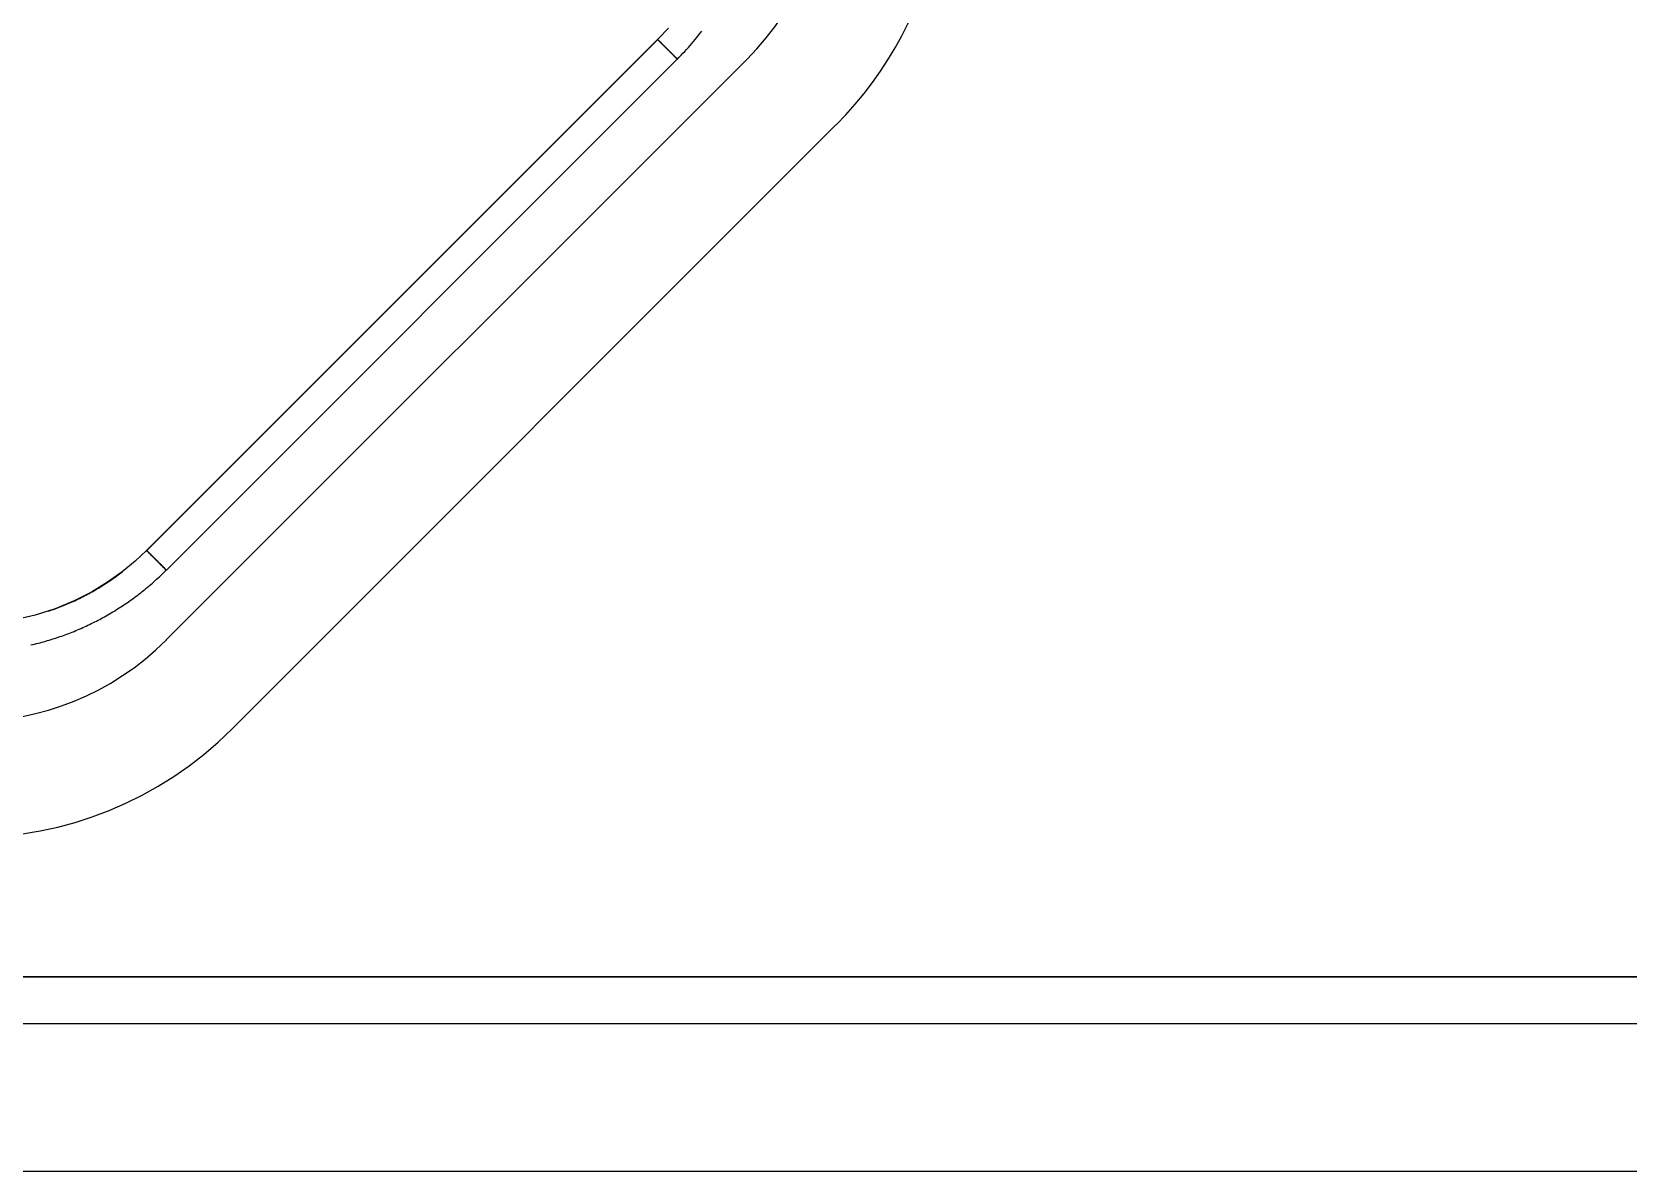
# Paper-space layout 'Sample Network Drawing - A1 Sheet' of a CAD drawing. Extents: x 49 to 806, y 22 to 564.
# Drawn here: x 722.06 to 723.778, y 240.967 to 242.193 of the extents above; entities that cross this region are included whole.
import ezdxf

# ---------------------------------------------------------------- set-up
doc = ezdxf.new("R2010")
doc.units = 0
doc.layers.add('N-EQPM', color=4, linetype='Continuous', lineweight=25)

psp = doc.layouts.new('Sample Network Drawing - A1 Sheet')

# ---------------------------------------------------------------- linework, layer by layer
at = {"layer": 'N-EQPM'}
for p, q in [((722.1837, 241.6352), (722.7337, 242.1852)), ((722.8299, 242.164), (722.2049, 241.539)), ((722.9256, 242.0933), (722.2756, 241.4433)), ((723.8428, 241.1761), (720.1428, 241.1761)), ((719.8928, 241.1261), (724.0928, 241.1261))]:
    psp.add_line(p, q, dxfattribs=at)
at = {"layer": 'N-EQPM', "flags": 128}
for points in [[(722.7452, 242.1974), (722.7338, 242.1853), (722.7344, 242.1846), (722.735, 242.184), (722.7357, 242.1833), (722.7363, 242.1827), (722.737, 242.1821), (722.7376, 242.1814), (722.7382, 242.1808), (722.7388, 242.1802), (722.7394, 242.1795), (722.7401, 242.1789), (722.7407, 242.1783), (722.7413, 242.1777), (722.7418, 242.1771), (722.7425, 242.1766), (722.743, 242.176), (722.7436, 242.1754), (722.7442, 242.1748), (722.7447, 242.1743), (722.7453, 242.1737), (722.7458, 242.1732), (722.7463, 242.1727), (722.7468, 242.1722), (722.7473, 242.1717), (722.7478, 242.1712), (722.7483, 242.1707), (722.7487, 242.1703), (722.7492, 242.1698), (722.7496, 242.1694), (722.75, 242.1689), (722.7504, 242.1686), (722.7508, 242.1682), (722.7512, 242.1678), (722.7516, 242.1674), (722.7519, 242.1671), (722.7522, 242.1668), (722.7525, 242.1665), (722.7528, 242.1662), (722.7531, 242.1659), (722.7533, 242.1656), (722.7536, 242.1654), (722.7538, 242.1652), (722.754, 242.165), (722.7542, 242.1648), (722.7543, 242.1647), (722.7545, 242.1645), (722.7546, 242.1644), (722.7547, 242.1643), (722.7548, 242.1642), (722.7549, 242.1641), (722.7549, 242.1641), (722.7549, 242.164), (722.757, 242.1661), (722.7589, 242.1681), (722.7609, 242.1702), (722.7629, 242.1723), (722.7648, 242.1744), (722.7667, 242.1765), (722.7686, 242.1787), (722.7704, 242.1808), (722.7723, 242.183), (722.7741, 242.1852), (722.7759, 242.1874), (722.7777, 242.1896), (722.7795, 242.1919), (722.7812, 242.1941)], [(722.7334, 242.1852), (722.184, 241.6352)], [(722.2052, 241.6141), (722.7546, 242.164)], [(722.0592, 241.5336), (722.0612, 241.5341), (722.0631, 241.5345), (722.0651, 241.535), (722.0671, 241.5355), (722.069, 241.536), (722.071, 241.5365), (722.073, 241.5371), (722.0749, 241.5376), (722.0769, 241.5382), (722.0788, 241.5388), (722.0808, 241.5394), (722.0827, 241.54), (722.0846, 241.5406), (722.0866, 241.5412), (722.0885, 241.5419), (722.0904, 241.5425), (722.0923, 241.5432), (722.0942, 241.5439), (722.0961, 241.5445), (722.098, 241.5453), (722.0999, 241.546), (722.1018, 241.5467), (722.1037, 241.5475), (722.1056, 241.5482), (722.1075, 241.549), (722.1093, 241.5498), (722.1112, 241.5506), (722.1131, 241.5514), (722.1149, 241.5522), (722.1168, 241.553), (722.1186, 241.5539), (722.1205, 241.5547), (722.1223, 241.5556), (722.1241, 241.5565), (722.1259, 241.5574), (722.1278, 241.5583), (722.1296, 241.5592), (722.1314, 241.5602), (722.1332, 241.5611), (722.1349, 241.562), (722.1367, 241.563), (722.1385, 241.564), (722.1403, 241.565), (722.142, 241.566), (722.1438, 241.567), (722.1455, 241.5681), (722.1473, 241.5691), (722.149, 241.5701), (722.1508, 241.5712), (722.1525, 241.5723), (722.1542, 241.5734), (722.1559, 241.5745), (722.1576, 241.5756), (722.1593, 241.5767), (722.161, 241.5778), (722.1626, 241.579), (722.1643, 241.5801), (722.166, 241.5813), (722.1676, 241.5825), (722.1693, 241.5837), (722.1709, 241.5849), (722.1725, 241.5861), (722.1741, 241.5873), (722.1758, 241.5886), (722.1773, 241.5898), (722.179, 241.5911), (722.1805, 241.5923), (722.1821, 241.5936), (722.1837, 241.5949), (722.1853, 241.5962), (722.1868, 241.5975), (722.1883, 241.5988), (722.1899, 241.6001), (722.1914, 241.6015), (722.1929, 241.6028), (722.1944, 241.6042), (722.1959, 241.6056), (722.1974, 241.607), (722.1989, 241.6084), (722.2003, 241.6098), (722.2018, 241.6112), (722.2033, 241.6126), (722.2047, 241.614), (722.2047, 241.614), (722.2047, 241.6141), (722.2046, 241.6141), (722.2046, 241.6141), (722.2045, 241.6142), (722.2045, 241.6143), (722.2044, 241.6143), (722.2043, 241.6144), (722.2042, 241.6145), (722.2041, 241.6146), (722.204, 241.6147), (722.2039, 241.6148), (722.2038, 241.6149), (722.2036, 241.6151), (722.2035, 241.6152), (722.2033, 241.6154), (722.2032, 241.6156), (722.203, 241.6157), (722.2028, 241.6159), (722.2026, 241.6161), (722.2024, 241.6163), (722.2022, 241.6165), (722.202, 241.6167), (722.2018, 241.6169), (722.2015, 241.6172), (722.2013, 241.6174), (722.2011, 241.6177), (722.2008, 241.6179), (722.2005, 241.6182), (722.2003, 241.6184), (722.2, 241.6187), (722.1997, 241.619), (722.1994, 241.6193), (722.1991, 241.6196), (722.1988, 241.6199), (722.1985, 241.6202), (722.1982, 241.6205), (722.1978, 241.6209), (722.1975, 241.6212), (722.1972, 241.6215), (722.1968, 241.6219), (722.1965, 241.6223), (722.1961, 241.6226), (722.1957, 241.623), (722.1954, 241.6234), (722.195, 241.6237), (722.1946, 241.6241), (722.1942, 241.6245), (722.1938, 241.6249), (722.1934, 241.6253), (722.193, 241.6257), (722.1926, 241.6261), (722.1922, 241.6265), (722.1918, 241.6269), (722.1914, 241.6273), (722.191, 241.6277), (722.1906, 241.6282), (722.1901, 241.6286), (722.1897, 241.629), (722.1893, 241.6294), (722.1888, 241.6299), (722.1884, 241.6303), (722.188, 241.6308), (722.1875, 241.6312), (722.1871, 241.6317), (722.1866, 241.6321), (722.1862, 241.6325), (722.1857, 241.633), (722.1853, 241.6334), (722.1849, 241.6339), (722.1844, 241.6343), (722.184, 241.6348), (722.1835, 241.6352), (722.1712, 241.6236), (722.1573, 241.6122), (722.1417, 241.6011), (722.1245, 241.5905), (722.1057, 241.581), (722.0853, 241.5725), (722.0636, 241.5656), (722.0405, 241.5604)], [(722.078, 241.57), (722.0798, 241.5706), (722.0816, 241.5712), (722.0834, 241.5719), (722.0852, 241.5725), (722.087, 241.5732), (722.0888, 241.5738), (722.0906, 241.5745), (722.0923, 241.5752), (722.0941, 241.5759), (722.0959, 241.5766), (722.0976, 241.5774), (722.0994, 241.5781), (722.1011, 241.5789), (722.1029, 241.5797), (722.1046, 241.5804), (722.1063, 241.5812), (722.1081, 241.5821), (722.1098, 241.5829), (722.1115, 241.5837), (722.1132, 241.5846), (722.1149, 241.5854), (722.1166, 241.5863), (722.1183, 241.5872), (722.12, 241.5881), (722.1217, 241.589), (722.1234, 241.5899), (722.1251, 241.5909), (722.1268, 241.5918), (722.1285, 241.5928), (722.1302, 241.5938), (722.1319, 241.5948), (722.1335, 241.5958), (722.1352, 241.5968), (722.1368, 241.5979), (722.1385, 241.5989), (722.1401, 241.6), (722.1417, 241.601), (722.1433, 241.6021), (722.145, 241.6032), (722.1466, 241.6043), (722.1482, 241.6054), (722.1497, 241.6066), (722.1513, 241.6077), (722.1529, 241.6089), (722.1545, 241.61), (722.156, 241.6112), (722.1576, 241.6124)], [(723.8402, 241.1765), (720.1442, 241.1765), (720.1442, 241.3269), (720.1442, 241.4766), (719.5617, 241.4766), (719.4805, 241.4335), (719.3951, 241.402), (719.306, 241.3832), (719.2157, 241.3772), (719.1247, 241.3832), (719.0356, 241.402), (718.9502, 241.4335), (718.8696, 241.4766), (718.1417, 241.4766), (718.1798, 241.222), (718.2204, 240.9674), (725.93, 240.9674)]]:
    psp.add_lwpolyline(points, dxfattribs=at)
psp.add_lwpolyline([(722.7334, 242.1852), (722.184, 241.6352), (722.1847, 241.6345), (722.1855, 241.6338), (722.1862, 241.633), (722.1869, 241.6323), (722.1877, 241.6316), (722.1884, 241.6309), (722.1891, 241.6301), (722.1899, 241.6294), (722.1905, 241.6287), (722.1912, 241.628), (722.192, 241.6273), (722.1926, 241.6266), (722.1933, 241.626), (722.1939, 241.6253), (722.1946, 241.6247), (722.1953, 241.624), (722.1958, 241.6234), (722.1965, 241.6228), (722.197, 241.6222), (722.1976, 241.6216), (722.1982, 241.6211), (722.1987, 241.6205), (722.1992, 241.62), (722.1997, 241.6195), (722.2002, 241.619), (722.2007, 241.6186), (722.2012, 241.6181), (722.2016, 241.6177), (722.2019, 241.6173), (722.2024, 241.6169), (722.2027, 241.6165), (722.203, 241.6162), (722.2034, 241.6159), (722.2037, 241.6156), (722.2039, 241.6153), (722.2041, 241.6151), (722.2044, 241.6149), (722.2046, 241.6147), (722.2047, 241.6145), (722.2049, 241.6144), (722.205, 241.6143), (722.2051, 241.6142), (722.2051, 241.6141), (722.2052, 241.6141), (722.7546, 242.164), (722.7545, 242.1641), (722.7545, 242.1641), (722.7544, 242.1642), (722.7543, 242.1643), (722.7541, 242.1645), (722.754, 242.1647), (722.7538, 242.1648), (722.7535, 242.1651), (722.7533, 242.1653), (722.7531, 242.1656), (722.7528, 242.1659), (722.7524, 242.1662), (722.7521, 242.1665), (722.7518, 242.1669), (722.7514, 242.1672), (722.751, 242.1676), (722.7506, 242.1681), (722.7501, 242.1685), (722.7496, 242.169), (722.7492, 242.1695), (722.7486, 242.1699), (722.7481, 242.1705), (722.7476, 242.171), (722.747, 242.1716), (722.7464, 242.1722), (722.7459, 242.1728), (722.7452, 242.1733), (722.7447, 242.174), (722.744, 242.1746), (722.7433, 242.1753), (722.7427, 242.1759), (722.742, 242.1766), (722.7414, 242.1773), (722.7407, 242.1779), (722.7399, 242.1787), (722.7393, 242.1794), (722.7385, 242.1801), (722.7378, 242.1808), (722.7371, 242.1816), (722.7363, 242.1823), (722.7356, 242.183), (722.7349, 242.1838), (722.7341, 242.1845)], close=True, dxfattribs=at)
at = {"layer": 'N-EQPM'}
for centre, radius, start, end in [((722.6178, 242.3761), 0.3, 315, 45), ((722.6428, 242.3761), 0.4, 315, 22.6684), ((721.9928, 241.7511), 0.3, 225, 315), ((721.9928, 241.7261), 0.4, 225, 315)]:
    psp.add_arc(centre, radius, start, end, dxfattribs=at)

doc.saveas('drawing.dxf')
